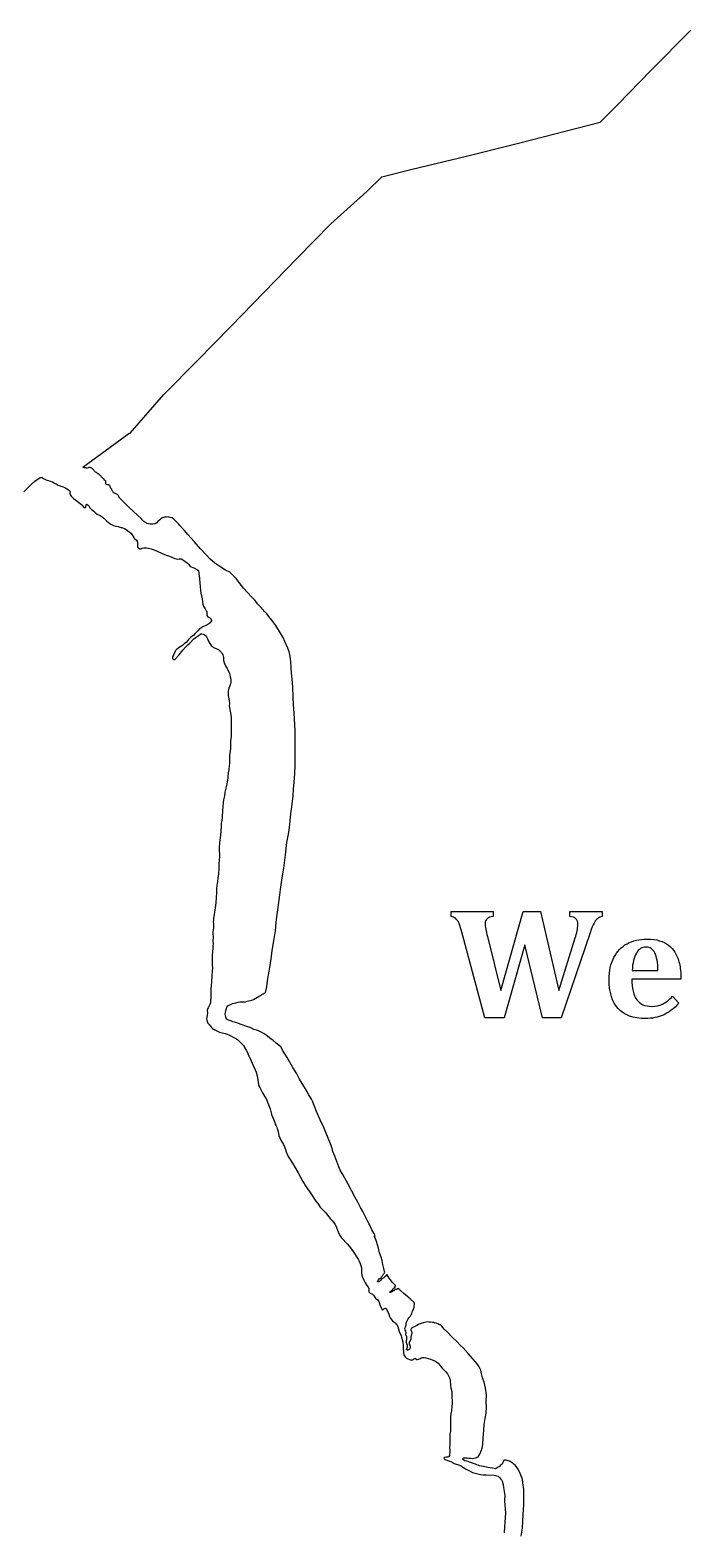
# Model space of a CAD drawing. Extents: x 0 to 800, y 146 to 730.
# Drawn here: x 388.4 to 420.1, y 549 to 621.5 of the extents above; entities that cross this region are included whole.
import ezdxf

# ---------------------------------------------------------------- set-up
doc = ezdxf.new("R2010")
doc.units = 0
doc.layers.get('0').update_dxf_attribs({"linetype": 'CONTINUOUS'})

msp = doc.modelspace()

# ---------------------------------------------------------------- linework, layer by layer
at = {"color": 1}
msp.add_lwpolyline([(412.103125, 548.75625), (412.15625, 549.1375), (412.18125, 549.459375), (412.203125, 549.80625), (412.221875, 550.26875), (412.228125, 550.65625), (412.221875, 551.015625), (412.184375, 551.33125), (412.15625, 551.5125), (412.059375, 551.784375), (411.953125, 551.990625), (411.81875, 552.16875), (411.671875, 552.29375), (411.53125, 552.378125), (411.378125, 552.425), (411.28125, 552.428125), (411.259375, 552.41875), (411.240625, 552.371875), (411.196875, 552.2875), (411.18125, 552.2375), (411.1375, 552.19375), (411.090625, 552.16875), (411.046875, 552.125), (410.99375, 552.0875), (410.946875, 552.059375), (410.9, 552.021875), (410.859375, 552.0125), (410.715625, 552.0375), (410.490625, 552.078125), (410.28125, 552.125), (410.090625, 552.159375), (410.028125, 552.18125), (409.965625, 552.196875), (409.890625, 552.228125), (409.803125, 552.259375), (409.66875, 552.30625), (409.609375, 552.33125), (409.546875, 552.359375), (409.4625, 552.38125), (409.38125, 552.4), (409.303125, 552.44375), (409.29375, 552.484375), (409.303125, 552.528125), (409.33125, 552.546875), (409.4375, 552.546875), (409.484375, 552.5375), (409.56875, 552.528125), (409.65625, 552.521875), (409.76875, 552.5125), (409.9, 552.53125), (410.021875, 552.59375), (410.125, 552.74375), (410.215625, 553.003125), (410.253125, 553.178125), (410.265625, 553.49375), (410.290625, 553.871875), (410.315625, 554.15), (410.36875, 554.434375), (410.40625, 554.696875), (410.43125, 554.99375), (410.403125, 555.25625), (410.41875, 555.575), (410.38125, 555.9125), (410.30625, 556.190625), (410.234375, 556.396875), (410.18125, 556.603125), (410.146875, 556.771875), (410.05625, 556.971875), (409.8875, 557.175), (409.540625, 557.584375), (409.296875, 557.85), (409.15625, 557.9875), (409.009375, 558.15), (408.771875, 558.375), (408.546875, 558.6125), (408.384375, 558.753125), (408.2625, 558.89375), (408.203125, 558.959375), (408.178125, 558.971875), (408.13125, 558.9875), (408.075, 559.015625), (408.03125, 559.034375), (407.99375, 559.04375), (407.921875, 559.065625), (407.88125, 559.071875), (407.821875, 559.084375), (407.728125, 559.09375), (407.659375, 559.1), (407.58125, 559.103125), (407.509375, 559.09375), (407.425, 559.084375), (407.36875, 559.065625), (407.265625, 559.025), (407.21875, 559.009375), (407.134375, 558.9875), (407.059375, 558.93125), (406.990625, 558.9), (406.925, 558.86875), (406.871875, 558.828125), (406.8125, 558.796875), (406.78125, 558.790625), (406.76875, 558.725), (406.78125, 558.66875), (406.821875, 558.59375), (406.815625, 558.528125), (406.79375, 558.46875), (406.778125, 558.346875), (406.778125, 558.26875), (406.74375, 558.1875), (406.696875, 558.121875), (406.69375, 558.0375), (406.721875, 557.9875), (406.734375, 557.93125), (406.734375, 557.865625), (406.71875, 557.803125), (406.678125, 557.7625), (406.628125, 557.734375), (406.59375, 557.740625), (406.571875, 557.746875), (406.56875, 557.78125), (406.58125, 557.8125), (406.59375, 557.859375), (406.60625, 557.89375), (406.609375, 557.95), (406.609375, 557.96875), (406.6, 558.009375), (406.584375, 558.034375), (406.575, 558.065625), (406.565625, 558.103125), (406.565625, 558.2125), (406.575, 558.253125), (406.575, 558.39375), (406.54375, 558.43125), (406.53125, 558.478125), (406.53125, 558.528125), (406.54375, 558.58125), (406.54375, 558.575), (406.55, 558.6), (406.525, 558.65625), (406.490625, 558.70625), (406.490625, 558.740625), (406.48125, 558.80625), (406.49375, 558.84375), (406.525, 558.903125), (406.55, 558.94375), (406.54375, 558.990625), (406.540625, 559.0375), (406.55625, 559.1), (406.621875, 559.215625), (406.65, 559.25), (406.675, 559.296875), (406.703125, 559.328125), (406.7375, 559.375), (406.771875, 559.43125), (406.790625, 559.459375), (406.821875, 559.5), (406.840625, 559.590625), (406.8625, 559.65), (406.9125, 559.74375), (406.93125, 559.796875), (406.9375, 559.88125), (406.94375, 559.95), (406.94375, 559.996875), (406.9375, 560.04375), (406.734375, 560.215625), (406.534375, 560.390625), (406.428125, 560.478125), (406.2875, 560.6125), (406.19375, 560.703125), (406.165625, 560.725), (406.153125, 560.70625), (406.1125, 560.70625), (406.090625, 560.69375), (406.05625, 560.675), (406.015625, 560.665625), (405.9875, 560.6375), (405.9625, 560.621875), (405.95, 560.609375), (405.90625, 560.6), (405.88125, 560.58125), (405.853125, 560.553125), (405.821875, 560.540625), (405.790625, 560.53125), (405.75, 560.525), (405.746875, 560.54375), (405.784375, 560.58125), (405.803125, 560.59375), (405.8375, 560.628125), (405.865625, 560.628125), (405.90625, 560.66875), (405.915625, 560.696875), (405.93125, 560.73125), (405.984375, 560.75), (405.996875, 560.75), (406.00625, 560.78125), (406.034375, 560.828125), (406.034375, 560.8625), (406.009375, 560.884375), (405.95, 560.95), (405.86875, 561.03125), (405.796875, 561.1375), (405.73125, 561.225), (405.68125, 561.3), (405.634375, 561.375), (405.609375, 561.390625), (405.603125, 561.384375), (405.5875, 561.3625), (405.571875, 561.34375), (405.55625, 561.31875), (405.515625, 561.278125), (405.484375, 561.25), (405.465625, 561.234375), (405.396875, 561.196875), (405.365625, 561.184375), (405.340625, 561.15625), (405.3, 561.109375), (405.271875, 561.071875), (405.225, 561.05), (405.175, 561.040625), (405.146875, 561.053125), (405.15625, 561.08125), (405.190625, 561.1125), (405.2125, 561.140625), (405.25, 561.184375), (405.278125, 561.203125), (405.325, 561.225), (405.340625, 561.24375), (405.359375, 561.290625), (405.40625, 561.328125), (405.43125, 561.390625), (405.465625, 561.421875), (405.496875, 561.459375), (405.521875, 561.503125), (405.50625, 561.54375), (405.475, 561.68125), (405.415625, 561.884375), (405.38125, 562.06875), (405.3375, 562.234375), (405.265625, 562.45), (405.2125, 562.671875), (405.10625, 562.9875), (405.05625, 563.171875), (405, 563.246875), (405.05, 563.278125), (404.978125, 563.4), (404.88125, 563.5625), (404.8375, 563.6625), (404.7875, 563.775), (404.740625, 563.853125), (404.678125, 563.9875), (404.575, 564.175), (404.45, 564.4375), (404.340625, 564.628125), (404.209375, 564.8875), (404.090625, 565.109375), (403.909375, 565.453125), (403.7375, 565.759375), (403.58125, 566.046875), (403.459375, 566.275), (403.365625, 566.44375), (403.29375, 566.596875), (403.2, 566.853125), (403.09375, 567.1125), (403.003125, 567.34375), (402.9875, 567.3875), (402.99375, 567.428125), (402.93125, 567.634375), (402.74375, 568.065625), (402.5625, 568.5), (402.4, 568.865625), (402.221875, 569.271875), (402.021875, 569.765625), (401.971875, 569.86875), (401.853125, 570.075), (401.6875, 570.365625), (401.396875, 570.840625), (401.265625, 571.090625), (401.06875, 571.396875), (400.79375, 571.875), (400.58125, 572.23125), (400.503125, 572.38125), (400.4125, 572.459375), (400.26875, 572.571875), (400.125, 572.703125), (399.959375, 572.815625), (399.83125, 572.928125), (399.69375, 573.01875), (399.56875, 573.090625), (399.453125, 573.146875), (399.334375, 573.19375), (399.19375, 573.240625), (399.0375, 573.30625), (398.846875, 573.38125), (398.575, 573.478125), (398.371875, 573.55), (398.196875, 573.609375), (398.05625, 573.646875), (397.928125, 573.696875), (397.875, 573.740625), (397.834375, 573.828125), (397.815625, 573.909375), (397.809375, 573.96875), (397.81875, 574.0625), (397.834375, 574.15), (397.8625, 574.24375), (397.884375, 574.31875), (397.928125, 574.375), (398.03125, 574.428125), (398.159375, 574.484375), (398.321875, 574.521875), (398.43125, 574.553125), (398.51875, 574.56875), (398.578125, 574.571875), (398.640625, 574.5625), (398.71875, 574.571875), (398.784375, 574.578125), (398.871875, 574.596875), (398.93125, 574.615625), (399.028125, 574.628125), (399.1, 574.65625), (399.178125, 574.675), (399.359375, 574.790625), (399.36875, 574.8), (399.4125, 574.825), (399.471875, 574.85625), (399.521875, 574.884375), (399.55, 574.9), (399.571875, 574.91875), (399.6375, 574.95625), (399.6875, 574.984375), (399.7375, 575.021875), (399.7625, 575.090625), (399.809375, 575.296875), (399.853125, 575.5875), (399.896875, 575.88125), (399.9625, 576.228125), (400.021875, 576.64375), (400.08125, 577.053125), (400.175, 577.61875), (400.228125, 578.003125), (400.275, 578.40625), (400.30625, 578.671875), (400.35625, 579.121875), (400.4375, 579.74375), (400.484375, 579.996875), (400.559375, 580.5625), (400.634375, 581.028125), (400.71875, 581.66875), (400.790625, 582.2625), (400.8, 582.340625), (400.83125, 582.50625), (400.871875, 582.759375), (400.90625, 582.990625), (400.940625, 583.309375), (400.978125, 583.65), (401.025, 583.984375), (401.0875, 584.521875), (401.1, 584.8375), (401.140625, 585.1875), (401.165625, 585.609375), (401.1875, 586.00625), (401.1875, 586.80625), (401.190625, 587.14375), (401.184375, 587.625), (401.165625, 587.971875), (401.140625, 588.51875), (401.1, 588.9375), (401.09375, 589.28125), (401.065625, 589.79375), (401.046875, 590.153125), (401.009375, 590.453125), (400.9875, 590.728125), (400.971875, 591.015625), (400.934375, 591.35), (400.896875, 591.478125), (400.8375, 591.65), (400.6875, 591.978125), (400.6, 592.165625), (400.478125, 592.378125), (400.24375, 592.753125), (400.103125, 592.940625), (399.971875, 593.1), (399.815625, 593.315625), (399.703125, 593.434375), (399.540625, 593.628125), (399.36875, 593.80625), (399.246875, 593.959375), (399.06875, 594.140625), (398.878125, 594.34375), (398.684375, 594.55625), (398.484375, 594.834375), (398.33125, 595.021875), (398.196875, 595.175), (398.1, 595.271875), (398.025, 595.325), (397.81875, 595.421875), (397.5875, 595.5625), (397.30625, 595.759375), (397.059375, 595.978125), (396.896875, 596.14375), (396.6125, 596.45), (396.303125, 596.8125), (396.00625, 597.14375), (395.821875, 597.359375), (395.6125, 597.5875), (395.5625, 597.646875), (395.44375, 597.775), (395.325, 597.8875), (395.24375, 597.946875), (395.15, 597.971875), (395.05625, 598), (394.965625, 597.99375), (394.878125, 597.98125), (394.78125, 597.946875), (394.703125, 597.9), (394.6375, 597.84375), (394.55625, 597.76875), (394.509375, 597.71875), (394.41875, 597.6625), (394.30625, 597.64375), (394.178125, 597.646875), (394.10625, 597.665625), (394.03125, 597.68125), (393.96875, 597.71875), (393.884375, 597.784375), (393.8, 597.859375), (393.74375, 597.928125), (393.5875, 598.065625), (393.153125, 598.471875), (392.853125, 598.778125), (392.665625, 598.953125), (392.6625, 598.984375), (392.659375, 599.009375), (392.65625, 599.021875), (392.63125, 599.05), (392.596875, 599.075), (392.565625, 599.09375), (392.534375, 599.103125), (392.484375, 599.121875), (392.45625, 599.14375), (392.415625, 599.1625), (392.39375, 599.1875), (392.378125, 599.225), (392.3625, 599.246875), (392.328125, 599.303125), (392.325, 599.33125), (392.315625, 599.359375), (392.28125, 599.390625), (392.271875, 599.396875), (392.2625, 599.41875), (392.253125, 599.453125), (392.25, 599.48125), (392.2375, 599.509375), (392.20625, 599.53125), (392.1875, 599.540625), (392.11875, 599.540625), (392.0625, 599.56875), (392.04375, 599.59375), (392.034375, 599.625), (392.0375, 599.6625), (392.046875, 599.70625), (392.0375, 599.7375), (392.009375, 599.753125), (391.975, 599.7625), (391.96875, 599.784375), (391.965625, 599.81875), (391.94375, 599.83125), (391.909375, 599.846875), (391.884375, 599.88125), (391.8375, 599.921875), (391.821875, 599.946875), (391.796875, 599.975), (391.7625, 600.003125), (391.740625, 600.03125), (391.71875, 600.05), (391.690625, 600.075), (391.6625, 600.0875), (391.6125, 600.121875), (391.584375, 600.140625), (391.54375, 600.1625), (391.51875, 600.178125), (391.490625, 600.215625), (391.471875, 600.246875), (391.421875, 600.29375), (391.384375, 600.328125), (391.3625, 600.35), (391.325, 600.375), (391.284375, 600.3875), (391.240625, 600.3875), (391.21875, 600.384375), (391.1875, 600.36875), (391.134375, 600.35), (391.103125, 600.35), (391.05625, 600.36875), (390.996875, 600.36875), (390.934375, 600.396875), (393.153125, 602.034375), (393.215625, 602.04375), (394.846875, 603.9125), (396.4625, 605.55625), (398.071875, 607.203125), (399.6875, 608.85625), (401.3, 610.509375), (402.915625, 612.1625), (404.653125, 613.728125), (405.371875, 614.428125), (406.840625, 614.80625), (409.453125, 615.421875), (412.03125, 616.078125), (415.9125, 617.065625), (416.765625, 617.93125), (418.384375, 619.578125), (420.3, 621.521875)], dxfattribs=at)
at = {"color": 3}
msp.add_lwpolyline([(388.084375, 599.209375), (388.528125, 599.65625), (388.60625, 599.725), (388.825, 599.878125), (388.86875, 599.9), (388.9375, 599.90625), (388.965625, 599.9), (389.03125, 599.85625), (389.196875, 599.778125), (389.271875, 599.75), (389.346875, 599.73125), (389.459375, 599.690625), (389.565625, 599.634375), (389.69375, 599.55625), (389.74375, 599.534375), (389.975, 599.45), (390.0625, 599.4125), (390.165625, 599.359375), (390.24375, 599.303125), (390.303125, 599.246875), (390.315625, 599.221875), (390.30625, 599.146875), (390.30625, 599.121875), (390.3375, 599.046875), (390.371875, 599), (390.4125, 598.959375), (390.4875, 598.8875), (390.521875, 598.859375), (390.571875, 598.828125), (390.65625, 598.765625), (390.73125, 598.7), (390.865625, 598.6), (390.90625, 598.5625), (390.9625, 598.475), (390.984375, 598.459375), (391.05625, 598.45625), (391.071875, 598.471875), (391.078125, 598.51875), (391.09375, 598.5625), (391.11875, 598.609375), (391.14375, 598.603125), (391.184375, 598.56875), (391.21875, 598.528125), (391.26875, 598.44375), (391.303125, 598.403125), (391.340625, 598.365625), (391.46875, 598.26875), (391.546875, 598.2), (391.621875, 598.1375), (391.765625, 598.065625), (391.859375, 598.00625), (391.9375, 597.94375), (392.09375, 597.790625), (392.153125, 597.740625), (392.240625, 597.68125), (392.290625, 597.65), (392.41875, 597.5875), (392.521875, 597.553125), (392.6375, 597.528125), (392.7625, 597.4875), (392.809375, 597.48125), (392.8875, 597.459375), (392.946875, 597.434375), (393.028125, 597.390625), (393.175, 597.284375), (393.246875, 597.2125), (393.315625, 597.128125), (393.3875, 597), (393.40625, 596.975), (393.51875, 596.878125), (393.553125, 596.83125), (393.565625, 596.784375), (393.571875, 596.73125), (393.565625, 596.621875), (393.565625, 596.596875), (393.575, 596.553125), (393.590625, 596.525), (393.6125, 596.503125), (393.684375, 596.45625), (393.734375, 596.453125), (393.778125, 596.48125), (393.884375, 596.503125), (393.94375, 596.509375), (394, 596.503125), (394.0875, 596.484375), (394.225, 596.45), (394.33125, 596.41875), (394.521875, 596.35), (394.728125, 596.253125), (394.959375, 596.15625), (395.115625, 596.109375), (395.371875, 595.99375), (395.440625, 595.96875), (395.509375, 595.959375), (395.578125, 595.965625), (395.60625, 595.971875), (395.6625, 595.96875), (395.6875, 595.965625), (395.7625, 595.928125), (395.815625, 595.89375), (395.984375, 595.7625), (396.05625, 595.69375), (396.121875, 595.60625), (396.290625, 595.53125), (396.440625, 595.459375), (396.4875, 595.425), (396.515625, 595.384375), (396.53125, 595.3125), (396.534375, 595.221875), (396.54375, 595.190625), (396.584375, 594.809375), (396.59375, 594.640625), (396.609375, 594.446875), (396.628125, 594.321875), (396.690625, 594.0375), (396.721875, 593.778125), (396.7375, 593.73125), (396.778125, 593.646875), (396.83125, 593.55625), (396.890625, 593.465625), (396.9125, 593.425), (396.91875, 593.39375), (396.91875, 593.3625), (396.9125, 593.309375), (396.925, 593.23125), (396.9625, 593.178125), (397.059375, 593.11875), (397.103125, 593.0875), (397.134375, 593.0375), (397.140625, 593), (397.1375, 592.975), (397.11875, 592.934375), (397.078125, 592.884375), (397.0375, 592.846875), (397.015625, 592.83125), (396.86875, 592.759375), (396.721875, 592.68125), (396.634375, 592.628125), (396.571875, 592.584375), (396.478125, 592.490625), (396.340625, 592.34375), (396.26875, 592.26875), (396.15, 592.18125), (396.11875, 592.15625), (396.0375, 592.071875), (395.93125, 591.953125), (395.83125, 591.859375), (395.746875, 591.79375), (395.58125, 591.6875), (395.509375, 591.63125), (395.44375, 591.571875), (395.41875, 591.546875), (395.396875, 591.509375), (395.325, 591.34375), (395.284375, 591.26875), (395.26875, 591.215625), (395.265625, 591.1625), (395.275, 591.134375), (395.290625, 591.11875), (395.309375, 591.10625), (395.353125, 591.10625), (395.375, 591.115625), (395.578125, 591.340625), (395.75625, 591.565625), (395.88125, 591.7), (395.996875, 591.815625), (396.090625, 591.896875), (396.29375, 592.1), (396.359375, 592.15625), (396.51875, 592.265625), (396.6125, 592.3375), (396.63125, 592.346875), (396.684375, 592.353125), (396.734375, 592.3375), (396.7875, 592.309375), (396.846875, 592.2625), (396.9, 592.209375), (396.959375, 592.109375), (397.03125, 591.9375), (397.059375, 591.8875), (397.090625, 591.8375), (397.125, 591.79375), (397.190625, 591.73125), (397.24375, 591.69375), (397.296875, 591.665625), (397.4, 591.63125), (397.475, 591.590625), (397.56875, 591.50625), (397.625, 591.446875), (397.6625, 591.3875), (397.690625, 591.328125), (397.7125, 591.26875), (397.725, 591.203125), (397.73125, 591.053125), (397.7375, 591.015625), (397.75625, 590.9375), (397.796875, 590.84375), (397.8375, 590.76875), (397.90625, 590.66875), (397.940625, 590.603125), (398.00625, 590.440625), (398.028125, 590.371875), (398.053125, 590.278125), (398.071875, 590.15625), (398.075, 590.04375), (398.075, 590.00625), (398.0625, 589.9375), (398.028125, 589.834375), (397.984375, 589.73125), (397.9625, 589.646875), (397.95, 589.584375), (397.946875, 589.471875), (397.953125, 589.378125), (397.971875, 589.2875), (397.996875, 589.128125), (398.00625, 588.99375), (398.003125, 588.871875), (398.009375, 588.796875), (398.046875, 588.61875), (398.071875, 588.453125), (398.090625, 588.278125), (398.1, 588.140625), (398.1, 588.06875), (398.09375, 587.940625), (398.09375, 587.734375), (398.1, 587.515625), (398.09375, 587.375), (398.06875, 587.196875), (398.0625, 587.103125), (398.065625, 586.98125), (398.059375, 586.828125), (398.046875, 586.684375), (398.009375, 586.471875), (398.00625, 586.41875), (398.00625, 586.084375), (398.003125, 585.990625), (397.975, 585.796875), (397.94375, 585.634375), (397.928125, 585.46875), (397.93125, 585.44375), (397.9375, 585.4), (397.91875, 585.278125), (397.88125, 585.109375), (397.859375, 584.95625), (397.79375, 584.69375), (397.771875, 584.528125), (397.73125, 584.321875), (397.7125, 584.2), (397.675, 583.809375), (397.65625, 583.4875), (397.6375, 583.33125), (397.615625, 583.209375), (397.6125, 583.04375), (397.571875, 582.6), (397.55625, 582.5), (397.53125, 582.259375), (397.51875, 582.021875), (397.51875, 581.896875), (397.525, 581.690625), (397.525, 581.58125), (397.503125, 581.246875), (397.50625, 581.103125), (397.503125, 580.9875), (397.48125, 580.753125), (397.45625, 580.540625), (397.428125, 580.390625), (397.4, 580.184375), (397.39375, 580.028125), (397.39375, 579.8625), (397.3875, 579.778125), (397.371875, 579.66875), (397.375, 579.609375), (397.353125, 579.353125), (397.328125, 579.11875), (397.246875, 578.6), (397.234375, 578.521875), (397.228125, 578.45625), (397.234375, 578.315625), (397.234375, 578.146875), (397.215625, 577.959375), (397.209375, 577.846875), (397.21875, 577.70625), (397.215625, 577.5125), (397.221875, 577.375), (397.215625, 577.278125), (397.20625, 577.171875), (397.196875, 576.971875), (397.184375, 576.846875), (397.175, 576.678125), (397.178125, 576.378125), (397.1875, 576.19375), (397.184375, 576.0625), (397.153125, 575.803125), (397.128125, 575.328125), (397.115625, 575.215625), (397.10625, 575.040625), (397.1125, 574.9125), (397.1125, 574.809375), (397.096875, 574.575), (397.090625, 574.525), (397.075, 574.471875), (397.05, 574.4125), (396.978125, 574.28125), (396.953125, 574.225), (396.94375, 574.196875), (396.9375, 574.165625), (396.94375, 574.025), (396.934375, 573.93125), (396.915625, 573.81875), (396.909375, 573.753125), (396.9125, 573.6875), (396.93125, 573.634375), (396.971875, 573.54375), (397.0125, 573.4875), (397.09375, 573.396875), (397.146875, 573.325), (397.190625, 573.284375), (397.246875, 573.24375), (397.428125, 573.159375), (397.5375, 573.1125), (397.59375, 573.09375), (397.796875, 573.04375), (397.90625, 573.009375), (397.9875, 572.975), (398.284375, 572.821875), (398.35625, 572.778125), (398.415625, 572.73125), (398.46875, 572.684375), (398.628125, 572.521875), (398.6875, 572.453125), (398.73125, 572.3875), (398.74375, 572.365625), (398.81875, 572.240625), (398.878125, 572.121875), (398.9125, 572.028125), (399.065625, 571.725), (399.159375, 571.496875), (399.259375, 571.2875), (399.3, 571.178125), (399.34375, 570.99375), (399.38125, 570.78125), (399.421875, 570.58125), (399.45, 570.484375), (399.471875, 570.425), (399.603125, 570.18125), (399.709375, 570.015625), (399.79375, 569.853125), (399.909375, 569.565625), (399.978125, 569.40625), (400, 569.3375), (400.025, 569.203125), (400.046875, 569.128125), (400.1375, 568.90625), (400.196875, 568.734375), (400.225, 568.6625), (400.26875, 568.571875), (400.296875, 568.5125), (400.315625, 568.453125), (400.359375, 568.3), (400.378125, 568.196875), (400.403125, 568.1125), (400.44375, 568.00625), (400.5, 567.89375), (400.628125, 567.684375), (400.675, 567.56875), (400.69375, 567.5125), (400.7125, 567.43125), (400.75, 567.321875), (400.8375, 567.128125), (400.88125, 567.046875), (401.059375, 566.771875), (401.171875, 566.584375), (401.33125, 566.309375), (401.55625, 565.890625), (401.625, 565.790625), (401.6875, 565.68125), (401.78125, 565.540625), (401.915625, 565.365625), (402.190625, 564.946875), (402.28125, 564.825), (402.30625, 564.775), (402.390625, 564.65625), (402.484375, 564.553125), (402.596875, 564.44375), (402.66875, 564.36875), (402.74375, 564.265625), (402.871875, 564.109375), (402.9875, 563.990625), (403.075, 563.871875), (403.115625, 563.80625), (403.146875, 563.746875), (403.259375, 563.4625), (403.30625, 563.353125), (403.375, 563.234375), (403.425, 563.165625), (403.70625, 562.85625), (403.853125, 562.684375), (403.98125, 562.503125), (404.19375, 562.19375), (404.23125, 562.1375), (404.278125, 562.04375), (404.328125, 561.921875), (404.35625, 561.8375), (404.38125, 561.725), (404.390625, 561.665625), (404.390625, 561.4625), (404.403125, 561.371875), (404.43125, 561.26875), (404.496875, 561.115625), (404.5625, 560.99375), (404.646875, 560.865625), (404.709375, 560.784375), (404.728125, 560.7625), (404.740625, 560.715625), (404.740625, 560.615625), (404.75, 560.565625), (404.759375, 560.54375), (404.790625, 560.503125), (404.80625, 560.4875), (404.846875, 560.471875), (404.89375, 560.465625), (404.91875, 560.453125), (404.975, 560.396875), (405.003125, 560.35625), (405.05, 560.271875), (405.084375, 560.225), (405.103125, 560.2125), (405.146875, 560.19375), (405.165625, 560.18125), (405.2, 560.146875), (405.221875, 560.10625), (405.278125, 559.9375), (405.35, 559.75625), (405.36875, 559.715625), (405.384375, 559.696875), (405.409375, 559.696875), (405.43125, 559.70625), (405.475, 559.74375), (405.5, 559.759375), (405.546875, 559.7625), (405.571875, 559.75), (405.590625, 559.734375), (405.61875, 559.690625), (405.70625, 559.478125), (405.74375, 559.365625), (405.778125, 559.296875), (405.8125, 559.246875), (405.890625, 559.159375), (406.0125, 559.05625), (406.06875, 559.003125), (406.103125, 558.965625), (406.14375, 558.890625), (406.215625, 558.646875), (406.3, 558.440625), (406.325, 558.36875), (406.384375, 558.15), (406.403125, 557.94375), (406.40625, 557.784375), (406.409375, 557.68125), (406.41875, 557.6125), (406.4375, 557.53125), (406.45625, 557.48125), (406.490625, 557.421875), (406.525, 557.38125), (406.5625, 557.353125), (406.625, 557.315625), (406.709375, 557.284375), (406.759375, 557.271875), (406.78125, 557.265625), (406.825, 557.271875), (406.85, 557.28125), (406.9, 557.3125), (406.965625, 557.3375), (406.990625, 557.334375), (407.05, 557.29375), (407.1, 557.2875), (407.15625, 557.30625), (407.221875, 557.34375), (407.265625, 557.3625), (407.31875, 557.375), (407.36875, 557.38125), (407.415625, 557.38125), (407.503125, 557.365625), (407.715625, 557.3125), (407.809375, 557.28125), (407.934375, 557.21875), (408.028125, 557.159375), (408.084375, 557.1125), (408.178125, 557.01875), (408.26875, 556.890625), (408.325, 556.828125), (408.4625, 556.6875), (408.534375, 556.603125), (408.571875, 556.540625), (408.646875, 556.36875), (408.671875, 556.275), (408.684375, 556.05625), (408.7, 555.91875), (408.74375, 555.746875), (408.75, 555.684375), (408.759375, 555.44375), (408.76875, 555.3125), (408.76875, 555.15), (408.759375, 555.034375), (408.73125, 554.809375), (408.703125, 554.659375), (408.69375, 554.5125), (408.684375, 554.25625), (408.690625, 553.9375), (408.68125, 553.825), (408.659375, 553.675), (408.65625, 553.534375), (408.659375, 553.375), (408.646875, 553.184375), (408.640625, 553.053125), (408.65, 552.928125), (408.646875, 552.84375), (408.6375, 552.65), (408.6125, 552.609375), (408.590625, 552.590625), (408.540625, 552.575), (408.484375, 552.571875), (408.4, 552.55), (408.38125, 552.5375), (408.365625, 552.51875), (408.375, 552.49375), (408.41875, 552.459375), (408.553125, 552.409375), (408.64375, 552.38125), (408.7, 552.359375), (408.815625, 552.296875), (408.871875, 552.26875), (409.125, 552.178125), (409.1625, 552.1625), (409.4125, 552.0125), (409.640625, 551.8875), (409.746875, 551.8375), (409.815625, 551.8125), (410.071875, 551.746875), (410.1375, 551.73125), (410.271875, 551.7125), (410.40625, 551.7125), (410.790625, 551.696875), (410.8625, 551.6875), (410.928125, 551.671875), (410.98125, 551.646875), (411.046875, 551.596875), (411.125, 551.50625), (411.159375, 551.45625), (411.175, 551.428125), (411.203125, 551.346875), (411.225, 551.25625), (411.24375, 551.1125), (411.26875, 551.009375), (411.284375, 550.90625), (411.296875, 550.809375), (411.303125, 550.7125), (411.296875, 550.503125), (411.3, 550.434375), (411.315625, 550.2875), (411.321875, 550.0625), (411.3375, 549.878125), (411.309375, 549.41875), (411.2875, 549.21875), (411.28125, 548.915625)], dxfattribs=at)
at = {"color": 7}
for points in [[(408.725152, 578.694824), (408.725152, 578.94232), (410.742648, 578.94232), (410.742648, 578.694824)], [(410.468904, 577.723568), (411.117648, 575.11732), (412.193904, 578.94232), (413.0414, 578.94232), (413.918904, 575.11732), (414.710128, 577.656072)], [(414.455152, 578.694824), (414.455152, 578.94232), (416.018904, 578.94232), (416.018904, 578.694824)], [(415.430152, 577.90732), (414.023904, 573.79732), (413.1314, 573.79732), (412.283904, 577.318568), (411.278904, 573.79732), (410.3414, 573.79732), (409.212648, 577.99732)], [(417.45888, 576.07732), (418.707624, 576.07732)], [(419.8176, 575.672344), (417.440104, 575.672344)], [(419.416352, 574.836096), (419.720128, 574.506072)]]:
    msp.add_lwpolyline(points, dxfattribs=at)
for points in [[(408.923904, 578.604824), (408.871424, 578.644824), (408.805152, 578.674824), (408.725152, 578.694824)], [(410.742648, 578.694824), (410.612648, 578.679784), (410.5164, 578.643544), (410.453904, 578.586072)], [(414.742024, 578.587944), (414.678264, 578.649224), (414.582648, 578.684816), (414.455152, 578.694824)], [(416.018904, 578.694824), (415.926392, 578.674824), (415.848896, 578.639224), (415.7864, 578.587944)], [(409.0664, 578.424824), (409.02392, 578.504824), (408.9764, 578.564816), (408.923904, 578.604824)], [(409.212648, 577.99732), (409.157608, 578.20232), (409.108896, 578.344816), (409.0664, 578.424824)], [(410.453904, 578.586072), (410.391424, 578.528552), (410.360152, 578.44732), (410.360152, 578.34232)], [(410.360152, 578.34232), (410.360152, 578.209816), (410.396392, 578.003568), (410.468904, 577.723568)], [(414.710128, 577.656072), (414.745088, 577.771064), (414.775088, 577.886696), (414.800128, 578.002944)], [(414.837648, 578.301072), (414.837648, 578.431064), (414.805728, 578.526696), (414.742024, 578.587944)], [(414.800128, 578.002944), (414.825088, 578.119192), (414.837648, 578.218568), (414.837648, 578.301072)], [(415.617648, 578.37232), (415.567648, 578.279816), (415.505144, 578.124816), (415.430152, 577.90732)], [(415.7864, 578.587944), (415.72392, 578.536664), (415.66764, 578.464816), (415.617648, 578.37232)], [(416.572, 576.7092), (416.723248, 577.002944), (416.937624, 577.22544), (417.215128, 577.376696)], [(417.215128, 577.376696), (417.492624, 577.527944), (417.815128, 577.603568), (418.182624, 577.603568)], [(418.182624, 577.603568), (418.410128, 577.603568), (418.609496, 577.577328), (418.780752, 577.524848)], [(418.780752, 577.524848), (418.952, 577.472368), (419.098872, 577.399216), (419.221376, 577.305472)], [(419.221376, 577.305472), (419.343872, 577.21172), (419.44512, 577.098592), (419.525128, 576.966096)], [(416.345128, 575.661072), (416.345128, 576.066072), (416.420728, 576.415448), (416.572, 576.7092)], [(417.663248, 576.921072), (417.549504, 576.726072), (417.481376, 576.444816), (417.45888, 576.07732)], [(418.122624, 577.213568), (417.930128, 577.213568), (417.777, 577.116072), (417.663248, 576.921072)], [(418.557624, 576.93232), (418.467624, 577.119816), (418.322624, 577.213568), (418.122624, 577.213568)], [(418.707624, 576.07732), (418.697624, 576.459816), (418.647624, 576.744816), (418.557624, 576.93232)], [(419.525128, 576.966096), (419.62012, 576.808592), (419.691376, 576.628592), (419.73888, 576.426096)], [(419.73888, 576.426096), (419.78888, 576.218592), (419.81512, 575.967344), (419.8176, 575.672344)], [(416.785752, 574.241696), (416.492, 574.560448), (416.345128, 575.033568), (416.345128, 575.661072)], [(417.440104, 575.672344), (417.442504, 575.219848), (417.523224, 574.88672), (417.681976, 574.672968)], [(417.681976, 574.672968), (417.840728, 574.459224), (418.0826, 574.352344), (418.4076, 574.352344)], [(418.4076, 574.352344), (418.5976, 574.352344), (418.768848, 574.387944), (418.921352, 574.459224)], [(418.921352, 574.459224), (419.073848, 574.530504), (419.238848, 574.656096), (419.416352, 574.836096)], [(419.720128, 574.506072), (419.46512, 574.236072), (419.212624, 574.044824), (418.962624, 573.93232)], [(418.100128, 573.763568), (417.517624, 573.763568), (417.079504, 573.922944), (416.785752, 574.241696)], [(418.962624, 573.93232), (418.712624, 573.819824), (418.425128, 573.763568), (418.100128, 573.763568)]]:
    msp.add_open_spline(points, degree=3, dxfattribs=at)

doc.saveas('drawing.dxf')
